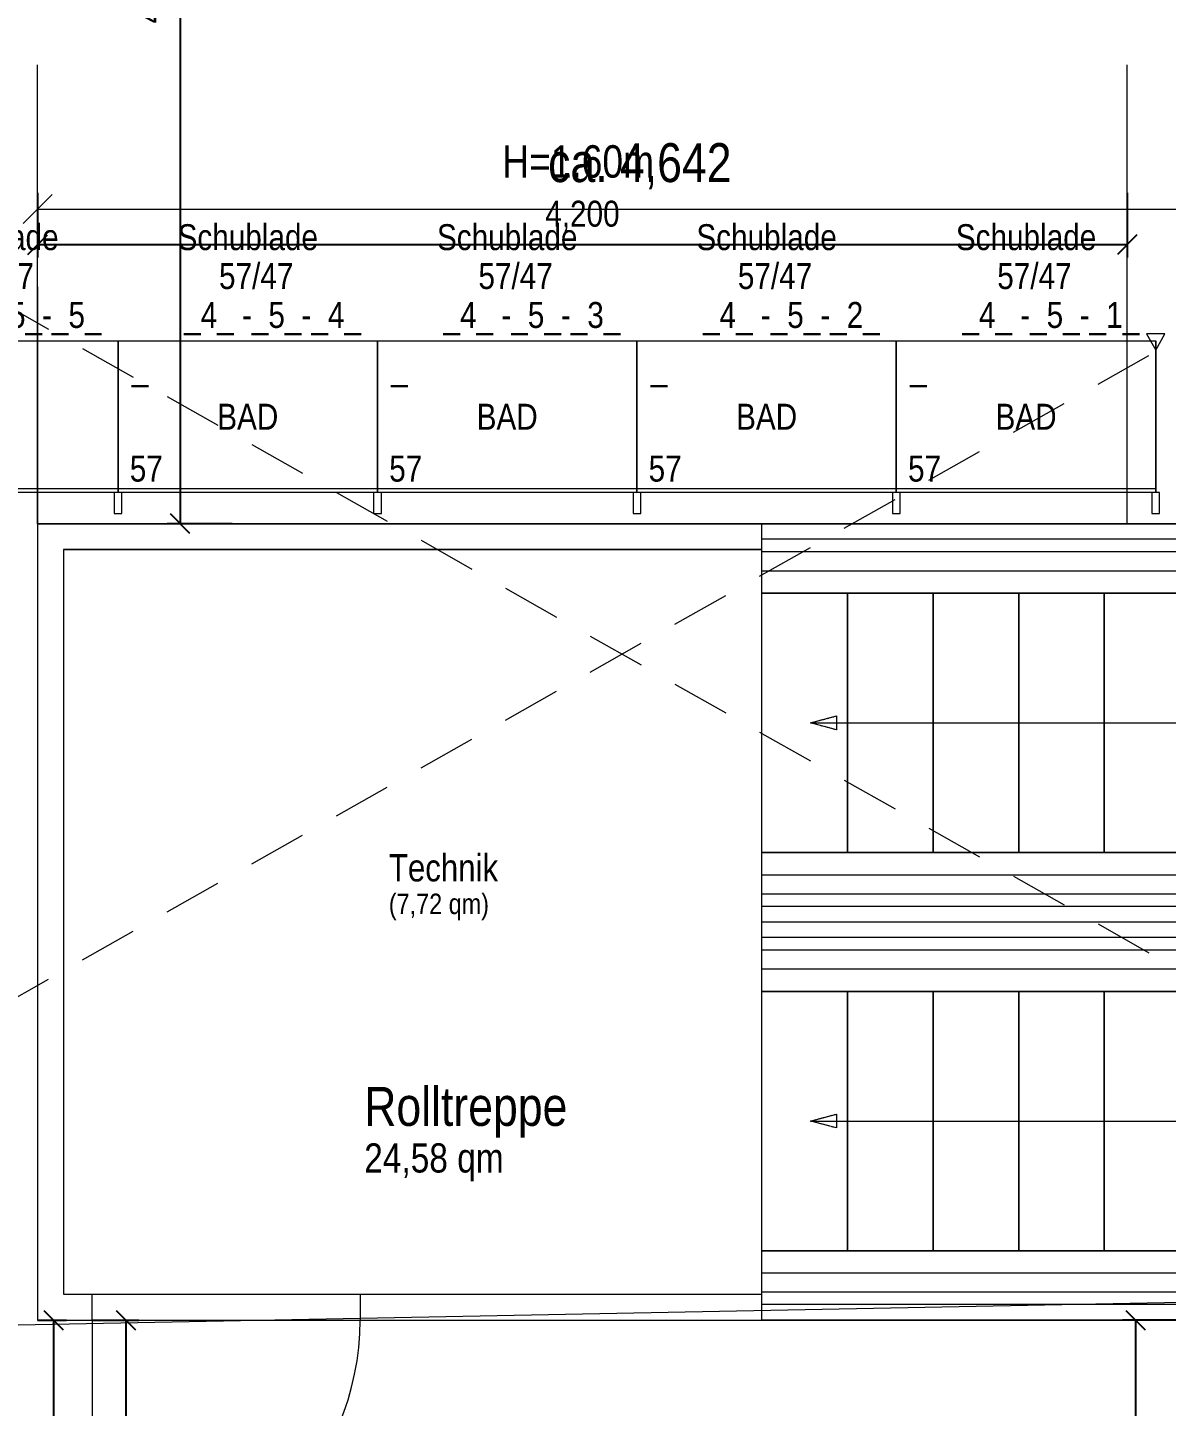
# Model space of a CAD drawing. Header units: millimetres. Extents: x 2027740 to 2136289, y -1533552 to -1491502.
# Drawn here: x 2075462 to 2079852, y -1508861 to -1503544 of the extents above; entities that cross this region are included whole.
import ezdxf
from ezdxf.enums import TextEntityAlignment as Align

# ---------------------------------------------------------------- set-up
doc = ezdxf.new("R2010")
doc.units = ezdxf.units.MM
doc.header["$MEASUREMENT"] = 0
for name, pattern in [('ACAD_ISO10W141', [0.708661, 0.472441, -0.11811, 0.01, -0.10811]), ('AUSGEZOGEN', [0]), ('DGN Style 2', [375.045563, 225.027338, -150.018225])]:
    doc.linetypes.add(name, pattern=pattern)
for name, color, linetype, lineweight in [('01_Grundriss', 7, 'Continuous', 0), ('01_Platzhalter_Aufzug', 30, 'DGN Style 2', 0), ('02_Unterzüge', 8, 'DGN Style 2', 0), ('10_Einrichtung', 7, 'Continuous', 0), ('10_Einrichtung (Construction)', 7, 'Continuous', 0), ('13_Ladenbau', 94, 'Continuous', 0), ('16_Brandschutz_Radien', 94, 'DGN Style 2', 13), ('20_Sortimentierung', 7, 'Continuous', 0), ('21_Modulnummer', 7, 'Continuous', 0)]:
    doc.layers.add(name, color=color, linetype=linetype, lineweight=lineweight)
doc.layers.add('11 Regaltyp-Kennzeichnung', color=7, linetype='Continuous', lineweight=0, plot=False)
doc.layers.add('15_Flächen', color=6, linetype='Continuous', lineweight=0, plot=False)
doc.styles.add('Rossmann', font='ARIALN.TTF', dxfattribs={"height": 100})
doc.styles.add('Rossmann_0', font='ARIALN.TTF')
doc.styles.add('Style-Arial Narrow', font='ARIALN.TTF')
doc.dimstyles.new('Rossmann', dxfattribs={"dimtxt": 100, "dimasz": 75, "dimexe": 50, "dimexo": 0.0625, "dimgap": 50, "dimtad": 1, "dimdec": 3, "dimlfac": 0.001, "dimzin": 3, "dimtxsty": 'Rossmann', "dimcen": 0, "dimadec": 3, "dimazin": 0, "dimtfac": 1, "dimtdec": 0, "dimtofl": 0, "dimtmove": 0, "dimatfit": 1, "dimfxl": 200, "dimfxlon": 1, "dimfrac": 2, "dimtolj": 1, "dimtzin": 3, "dimarcsym": 0})
doc.dimstyles.new('Rossmann Detail Grün', dxfattribs={"dimtxt": 150, "dimasz": 112.5, "dimexe": 75, "dimexo": 0.0625, "dimgap": 75, "dimtad": 1, "dimdec": 3, "dimlfac": 0.001, "dimzin": 3, "dimtxsty": 'Rossmann_0', "dimcen": 0, "dimclrd": 94, "dimclre": 94, "dimadec": 3, "dimazin": 0, "dimtfac": 1, "dimtdec": 0, "dimtofl": 0, "dimtmove": 0, "dimatfit": 1, "dimfxl": 300, "dimfxlon": 1, "dimfrac": 2, "dimtolj": 1, "dimtzin": 3, "dimarcsym": 0})

# ---------------------------------------------------------------- blocks, each defined once
blk = doc.blocks.new('_Oblique')
at = {"color": 0, "linetype": 'ByBlock', "lineweight": -2}
blk.add_line((0.5, 0.5), (-0.5, -0.5), dxfattribs=at)
blk = doc.blocks.new('*D97')
at = {"layer": '10_Einrichtung', "color": 0, "linetype": 'ByBlock', "lineweight": -2, "transparency": 16777216}
for p, q in [((2079932.6, -1508528.1), (2079682.6, -1508528.1)), ((2079932.6, -1510280.6), (2079682.6, -1510280.6))]:
    blk.add_line(p, q, dxfattribs=at)
at = {"layer": '10_Einrichtung', "color": 0, "lineweight": -2, "transparency": 16777216}
blk.add_line((2079732.6, -1508528.1), (2079732.6, -1510280.6), dxfattribs=at)
at = {"layer": 'Defpoints', "color": 0, "lineweight": 0, "transparency": 16777216}
for p in [(2083066.2, -1508528.1), (2079732.6, -1510280.6), (2080595.3, -1510280.6)]:
    blk.add_point(p, dxfattribs=at)
at = {"layer": '10_Einrichtung', "color": 0, "lineweight": -2, "transparency": 16777216, "xscale": 75, "yscale": 75, "zscale": 75}
for p, rotation in [((2079732.6, -1508528.1), 90), ((2079732.6, -1510280.6), 270)]:
    blk.add_blockref('_Oblique', p, dxfattribs=dict(at, rotation=rotation))
at = {"layer": '10_Einrichtung', "color": 0, "transparency": 16777216, "insert": (2079622.5, -1509404.3), "char_height": 100, "attachment_point": 5, "rotation": 90, "style": 'Style-Arial Narrow'}
blk.add_mtext('\\A1;1,752', dxfattribs=at)
blk = doc.blocks.new('*D98')
at = {"layer": '10_Einrichtung', "color": 0, "linetype": 'ByBlock', "lineweight": -2, "transparency": 16777216}
for p, q in [((2075500.8, -1508528.1), (2075611.5, -1508528.1)), ((2075361.5, -1510385.6), (2075611.5, -1510385.6))]:
    blk.add_line(p, q, dxfattribs=at)
at = {"layer": '10_Einrichtung', "color": 0, "lineweight": -2, "transparency": 16777216}
blk.add_line((2075561.5, -1508528.1), (2075561.5, -1510385.6), dxfattribs=at)
at = {"layer": 'Defpoints', "color": 0, "lineweight": 0, "transparency": 16777216}
for p in [(2075500.8, -1508528.1), (2074552.2, -1510385.6), (2075561.5, -1510385.6)]:
    blk.add_point(p, dxfattribs=at)
at = {"layer": '10_Einrichtung', "color": 0, "lineweight": -2, "transparency": 16777216, "xscale": 75, "yscale": 75, "zscale": 75}
for p, rotation in [((2075561.5, -1508528.1), 90), ((2075561.5, -1510385.6), 270)]:
    blk.add_blockref('_Oblique', p, dxfattribs=dict(at, rotation=rotation))
at = {"layer": '10_Einrichtung', "color": 0, "transparency": 16777216, "insert": (2075451.4, -1509456.8), "char_height": 100, "attachment_point": 5, "rotation": 90, "style": 'Style-Arial Narrow'}
blk.add_mtext('\\A1;1,857', dxfattribs=at)
blk = doc.blocks.new('*D155')
at = {"layer": '15_Flächen', "color": 0, "linetype": 'ByBlock', "lineweight": -2, "transparency": 16777216}
for p, q in [((2075500.8, -1504180.6), (2075500.8, -1504430.6)), ((2079700.8, -1504180.6), (2079700.8, -1504430.6))]:
    blk.add_line(p, q, dxfattribs=at)
at = {"layer": '15_Flächen', "color": 30, "lineweight": -2, "transparency": 16777216}
blk.add_line((2075500.8, -1504380.6), (2079700.8, -1504380.6), dxfattribs=at)
at = {"layer": 'Defpoints', "color": 0, "lineweight": 0, "transparency": 16777216}
for p in [(2075500.8, -1503687), (2079700.8, -1503687), (2079700.8, -1504380.6)]:
    blk.add_point(p, dxfattribs=at)
at = {"layer": '15_Flächen', "color": 30, "lineweight": -2, "transparency": 16777216, "xscale": 75, "yscale": 75, "zscale": 75, "rotation": 180}
blk.add_blockref('_Oblique', (2075500.8, -1504380.6), dxfattribs=at)
at = {"layer": '15_Flächen', "color": 30, "lineweight": -2, "transparency": 16777216, "xscale": 75, "yscale": 75, "zscale": 75}
blk.add_blockref('_Oblique', (2079700.8, -1504380.6), dxfattribs=at)
at = {"layer": '15_Flächen', "color": 0, "transparency": 16777216, "insert": (2077600.8, -1504270.5), "char_height": 100, "attachment_point": 5, "style": 'Style-Arial Narrow'}
blk.add_mtext('\\A1;4,200', dxfattribs=at)
blk = doc.blocks.new('*D165')
at = {"layer": '01_Platzhalter_Aufzug', "color": 94, "linetype": 'Continuous', "lineweight": 13, "transparency": 16777216}
for p, q in [((2075500.8, -1504543.4), (2075500.8, -1504168.4)), ((2080143.2, -1504243.4), (2080143.2, -1504168.4)), ((2075500.8, -1504243.4), (2080143.2, -1504243.4))]:
    blk.add_line(p, q, dxfattribs=at)
at = {"layer": 'Defpoints', "color": 0, "linetype": 'Continuous', "lineweight": 0, "transparency": 16777216}
for p in [(2080143.2, -1504243.4), (2080143.2, -1504243.4), (2075500.8, -1505456.7)]:
    blk.add_point(p, dxfattribs=at)
at = {"layer": '01_Platzhalter_Aufzug', "color": 94, "linetype": 'Continuous', "lineweight": 13, "transparency": 16777216, "xscale": 112.5, "yscale": 112.5, "zscale": 112.5, "rotation": 180}
blk.add_blockref('_Oblique', (2075500.8, -1504243.4), dxfattribs=at)
at = {"layer": '01_Platzhalter_Aufzug', "color": 94, "linetype": 'Continuous', "lineweight": 13, "transparency": 16777216, "xscale": 112.5, "yscale": 112.5, "zscale": 112.5}
blk.add_blockref('_Oblique', (2080143.2, -1504243.4), dxfattribs=at)
at = {"layer": '01_Platzhalter_Aufzug', "color": 0, "linetype": 'Continuous', "lineweight": 13, "transparency": 16777216, "insert": (2077822, -1504078.2), "char_height": 150, "attachment_point": 5, "style": 'Rossmann_0'}
blk.add_mtext('\\A1;\\C94;ca. 4,642', dxfattribs=at)
blk = doc.blocks.new('*U369')
at = {"layer": '10_Einrichtung', "color": 7, "linetype": 'Continuous', "lineweight": 0}
blk.add_line((-500, 237.5), (500, 237.5), dxfattribs=at)
at = {"layer": '10_Einrichtung', "color": 7, "linetype": 'Continuous', "lineweight": 0, "flags": 128}
for points in [[(-485, 332.5), (-515, 332.5), (-515, 252.5), (-485, 252.5)], [(515, 332.5), (485, 332.5), (485, 252.5), (515, 252.5)], [(-500, 252.5), (500, 252.5), (500, -332.5), (-500, -332.5)]]:
    blk.add_lwpolyline(points, close=True, dxfattribs=at)
at = {"layer": '10_Einrichtung (Construction)', "color": 3, "linetype": 'Continuous', "lineweight": 0}
for p, q in [((-500, 252.5), (-500, -332.5)), ((500, 252.5), (500, -332.5))]:
    blk.add_line(p, q, dxfattribs=at)
at = {"layer": '10_Einrichtung (Construction)', "color": 5, "linetype": 'Continuous', "lineweight": 0}
blk.add_line((-500, 252.5), (500, 252.5), dxfattribs=at)
at = {"layer": '10_Einrichtung', "color": 7, "linetype": 'Continuous', "lineweight": 0, "style": 'Rossmann'}
blk.add_text('57', height=100, rotation=180, dxfattribs=at).set_placement((391.1, 160.1), align=Align.MIDDLE_CENTER)
blk = doc.blocks.new('R1 57_17')
at = {"layer": '10_Einrichtung', "color": 7, "linetype": 'Continuous', "lineweight": 0}
blk.add_blockref('*U369', (500, -292.5), dxfattribs=at)
blk = doc.blocks.new('I1 57_17')
at = {"layer": '10_Einrichtung', "color": 7, "linetype": 'Continuous', "lineweight": 0}
blk.add_blockref('R1 57_17', (0, 0), dxfattribs=at)
at = {"layer": '11 Regaltyp-Kennzeichnung', "color": 7, "linetype": 'Continuous', "lineweight": 0, "style": 'Style-Arial Narrow'}
blk.add_attdef('I1 57_17_0', text='', height=100, rotation=180, dxfattribs=at).set_placement((883.2, -475), align=Align.RIGHT)
at = {"layer": '20_Sortimentierung', "color": 7, "linetype": 'Continuous', "lineweight": 0, "style": 'Style-Arial Narrow'}
blk.add_attdef('I1 57_17_0', text='', height=100, rotation=180, dxfattribs=at).set_placement((500, -332.5), align=Align.MIDDLE_CENTER)
at = {"layer": '21_Modulnummer', "color": 7, "linetype": 'Continuous', "lineweight": 0, "insert": (404.6, -775), "char_height": 100, "attachment_point": 2, "rotation": 180, "line_spacing_factor": 0.6, "style": 'Style-Arial Narrow'}
blk.add_mtext('_4_ -_5_-_1_', dxfattribs=at)
at = {"layer": '21_Modulnummer', "color": 251, "linetype": 'Continuous', "lineweight": 0, "style": 'Style-Arial Narrow'}
blk.add_attdef('I1 57_17_0', text='', height=100, rotation=180, dxfattribs=at).set_placement((467.6, -925), align=Align.TOP_CENTER)
at = {"layer": '21_Modulnummer', "color": 5, "linetype": 'Continuous', "lineweight": 0, "style": 'Style-Arial Narrow'}
blk.add_attdef('I1 57_17_0', text='', height=100, rotation=180, dxfattribs=at).set_placement((500, -1075), align=Align.TOP_CENTER)
blk = doc.blocks.new('*U372')
at = {"layer": '10_Einrichtung', "color": 7, "linetype": 'Continuous', "lineweight": 0}
blk.add_line((-500, 237.5), (500, 237.5), dxfattribs=at)
at = {"layer": '10_Einrichtung', "color": 7, "linetype": 'Continuous', "lineweight": 0, "flags": 128}
for points in [[(-485, 332.5), (-515, 332.5), (-515, 252.5), (-485, 252.5)], [(515, 332.5), (485, 332.5), (485, 252.5), (515, 252.5)], [(-500, 252.5), (500, 252.5), (500, -332.5), (-500, -332.5)]]:
    blk.add_lwpolyline(points, close=True, dxfattribs=at)
at = {"layer": '10_Einrichtung (Construction)', "color": 3, "linetype": 'Continuous', "lineweight": 0}
for p, q in [((-500, 252.5), (-500, -332.5)), ((500, 252.5), (500, -332.5))]:
    blk.add_line(p, q, dxfattribs=at)
at = {"layer": '10_Einrichtung (Construction)', "color": 5, "linetype": 'Continuous', "lineweight": 0}
blk.add_line((-500, 252.5), (500, 252.5), dxfattribs=at)
at = {"layer": '10_Einrichtung', "color": 7, "linetype": 'Continuous', "lineweight": 0, "style": 'Rossmann'}
blk.add_text('57', height=100, rotation=180, dxfattribs=at).set_placement((391.1, 160.1), align=Align.MIDDLE_CENTER)
blk = doc.blocks.new('R1 57_18')
at = {"layer": '10_Einrichtung', "color": 7, "linetype": 'Continuous', "lineweight": 0}
blk.add_blockref('*U372', (500, -292.5), dxfattribs=at)
blk = doc.blocks.new('I1 57_18')
at = {"layer": '10_Einrichtung', "color": 7, "linetype": 'Continuous', "lineweight": 0}
blk.add_blockref('R1 57_18', (0, 0), dxfattribs=at)
at = {"layer": '11 Regaltyp-Kennzeichnung', "color": 7, "linetype": 'Continuous', "lineweight": 0, "style": 'Style-Arial Narrow'}
blk.add_attdef('I1 57_18_0', text='', height=100, rotation=180, dxfattribs=at).set_placement((883.2, -475), align=Align.RIGHT)
at = {"layer": '20_Sortimentierung', "color": 7, "linetype": 'Continuous', "lineweight": 0, "style": 'Style-Arial Narrow'}
blk.add_attdef('I1 57_18_0', text='', height=100, rotation=180, dxfattribs=at).set_placement((500, -332.5), align=Align.MIDDLE_CENTER)
at = {"layer": '21_Modulnummer', "color": 7, "linetype": 'Continuous', "lineweight": 0, "insert": (404.6, -775), "char_height": 100, "attachment_point": 2, "rotation": 180, "line_spacing_factor": 0.6, "style": 'Style-Arial Narrow'}
blk.add_mtext('_4_ -_5_-_2_', dxfattribs=at)
at = {"layer": '21_Modulnummer', "color": 251, "linetype": 'Continuous', "lineweight": 0, "style": 'Style-Arial Narrow'}
blk.add_attdef('I1 57_18_0', text='', height=100, rotation=180, dxfattribs=at).set_placement((467.6, -925), align=Align.TOP_CENTER)
at = {"layer": '21_Modulnummer', "color": 5, "linetype": 'Continuous', "lineweight": 0, "style": 'Style-Arial Narrow'}
blk.add_attdef('I1 57_18_0', text='', height=100, rotation=180, dxfattribs=at).set_placement((500, -1075), align=Align.TOP_CENTER)
blk = doc.blocks.new('*U375')
at = {"layer": '10_Einrichtung', "color": 7, "linetype": 'Continuous', "lineweight": 0}
blk.add_line((-500, 237.5), (500, 237.5), dxfattribs=at)
at = {"layer": '10_Einrichtung', "color": 7, "linetype": 'Continuous', "lineweight": 0, "flags": 128}
for points in [[(-485, 332.5), (-515, 332.5), (-515, 252.5), (-485, 252.5)], [(515, 332.5), (485, 332.5), (485, 252.5), (515, 252.5)], [(-500, 252.5), (500, 252.5), (500, -332.5), (-500, -332.5)]]:
    blk.add_lwpolyline(points, close=True, dxfattribs=at)
at = {"layer": '10_Einrichtung (Construction)', "color": 3, "linetype": 'Continuous', "lineweight": 0}
for p, q in [((-500, 252.5), (-500, -332.5)), ((500, 252.5), (500, -332.5))]:
    blk.add_line(p, q, dxfattribs=at)
at = {"layer": '10_Einrichtung (Construction)', "color": 5, "linetype": 'Continuous', "lineweight": 0}
blk.add_line((-500, 252.5), (500, 252.5), dxfattribs=at)
at = {"layer": '10_Einrichtung', "color": 7, "linetype": 'Continuous', "lineweight": 0, "style": 'Rossmann'}
blk.add_text('57', height=100, rotation=180, dxfattribs=at).set_placement((391.1, 160.1), align=Align.MIDDLE_CENTER)
blk = doc.blocks.new('R1 57_19')
at = {"layer": '10_Einrichtung', "color": 7, "linetype": 'Continuous', "lineweight": 0}
blk.add_blockref('*U375', (500, -292.5), dxfattribs=at)
blk = doc.blocks.new('I1 57_19')
at = {"layer": '10_Einrichtung', "color": 7, "linetype": 'Continuous', "lineweight": 0}
blk.add_blockref('R1 57_19', (0, 0), dxfattribs=at)
at = {"layer": '11 Regaltyp-Kennzeichnung', "color": 7, "linetype": 'Continuous', "lineweight": 0, "style": 'Style-Arial Narrow'}
blk.add_attdef('I1 57_19_0', text='', height=100, rotation=180, dxfattribs=at).set_placement((883.2, -475), align=Align.RIGHT)
at = {"layer": '20_Sortimentierung', "color": 7, "linetype": 'Continuous', "lineweight": 0, "style": 'Style-Arial Narrow'}
blk.add_attdef('I1 57_19_0', text='', height=100, rotation=180, dxfattribs=at).set_placement((500, -332.5), align=Align.MIDDLE_CENTER)
at = {"layer": '21_Modulnummer', "color": 7, "linetype": 'Continuous', "lineweight": 0, "insert": (404.6, -775), "char_height": 100, "attachment_point": 2, "rotation": 180, "line_spacing_factor": 0.6, "style": 'Style-Arial Narrow'}
blk.add_mtext('_4_ -_5_-_3_', dxfattribs=at)
at = {"layer": '21_Modulnummer', "color": 251, "linetype": 'Continuous', "lineweight": 0, "style": 'Style-Arial Narrow'}
blk.add_attdef('I1 57_19_0', text='', height=100, rotation=180, dxfattribs=at).set_placement((467.6, -925), align=Align.TOP_CENTER)
at = {"layer": '21_Modulnummer', "color": 5, "linetype": 'Continuous', "lineweight": 0, "style": 'Style-Arial Narrow'}
blk.add_attdef('I1 57_19_0', text='', height=100, rotation=180, dxfattribs=at).set_placement((500, -1075), align=Align.TOP_CENTER)
blk = doc.blocks.new('*U378')
at = {"layer": '10_Einrichtung', "color": 7, "linetype": 'Continuous', "lineweight": 0}
blk.add_line((-500, 237.5), (500, 237.5), dxfattribs=at)
at = {"layer": '10_Einrichtung', "color": 7, "linetype": 'Continuous', "lineweight": 0, "flags": 128}
for points in [[(-485, 332.5), (-515, 332.5), (-515, 252.5), (-485, 252.5)], [(515, 332.5), (485, 332.5), (485, 252.5), (515, 252.5)], [(-500, 252.5), (500, 252.5), (500, -332.5), (-500, -332.5)]]:
    blk.add_lwpolyline(points, close=True, dxfattribs=at)
at = {"layer": '10_Einrichtung (Construction)', "color": 3, "linetype": 'Continuous', "lineweight": 0}
for p, q in [((-500, 252.5), (-500, -332.5)), ((500, 252.5), (500, -332.5))]:
    blk.add_line(p, q, dxfattribs=at)
at = {"layer": '10_Einrichtung (Construction)', "color": 5, "linetype": 'Continuous', "lineweight": 0}
blk.add_line((-500, 252.5), (500, 252.5), dxfattribs=at)
at = {"layer": '10_Einrichtung', "color": 7, "linetype": 'Continuous', "lineweight": 0, "style": 'Rossmann'}
blk.add_text('57', height=100, rotation=180, dxfattribs=at).set_placement((391.1, 160.1), align=Align.MIDDLE_CENTER)
blk = doc.blocks.new('R1 57_20')
at = {"layer": '10_Einrichtung', "color": 7, "linetype": 'Continuous', "lineweight": 0}
blk.add_blockref('*U378', (500, -292.5), dxfattribs=at)
blk = doc.blocks.new('I1 57_20')
at = {"layer": '10_Einrichtung', "color": 7, "linetype": 'Continuous', "lineweight": 0}
blk.add_blockref('R1 57_20', (0, 0), dxfattribs=at)
at = {"layer": '11 Regaltyp-Kennzeichnung', "color": 7, "linetype": 'Continuous', "lineweight": 0, "style": 'Style-Arial Narrow'}
blk.add_attdef('I1 57_20_0', text='', height=100, rotation=180, dxfattribs=at).set_placement((883.2, -475), align=Align.RIGHT)
at = {"layer": '20_Sortimentierung', "color": 7, "linetype": 'Continuous', "lineweight": 0, "style": 'Style-Arial Narrow'}
blk.add_attdef('I1 57_20_0', text='', height=100, rotation=180, dxfattribs=at).set_placement((500, -332.5), align=Align.MIDDLE_CENTER)
at = {"layer": '21_Modulnummer', "color": 7, "linetype": 'Continuous', "lineweight": 0, "insert": (404.6, -775), "char_height": 100, "attachment_point": 2, "rotation": 180, "line_spacing_factor": 0.6, "style": 'Style-Arial Narrow'}
blk.add_mtext('_4_ -_5_-_4_', dxfattribs=at)
at = {"layer": '21_Modulnummer', "color": 251, "linetype": 'Continuous', "lineweight": 0, "style": 'Style-Arial Narrow'}
blk.add_attdef('I1 57_20_0', text='', height=100, rotation=180, dxfattribs=at).set_placement((467.6, -925), align=Align.TOP_CENTER)
at = {"layer": '21_Modulnummer', "color": 5, "linetype": 'Continuous', "lineweight": 0, "style": 'Style-Arial Narrow'}
blk.add_attdef('I1 57_20_0', text='', height=100, rotation=180, dxfattribs=at).set_placement((500, -1075), align=Align.TOP_CENTER)
blk = doc.blocks.new('*U381')
at = {"layer": '10_Einrichtung', "color": 7, "linetype": 'Continuous', "lineweight": 0}
blk.add_line((-500, 237.5), (500, 237.5), dxfattribs=at)
at = {"layer": '10_Einrichtung', "color": 7, "linetype": 'Continuous', "lineweight": 0, "flags": 128}
for points in [[(-485, 332.5), (-515, 332.5), (-515, 252.5), (-485, 252.5)], [(515, 332.5), (485, 332.5), (485, 252.5), (515, 252.5)], [(-500, 252.5), (500, 252.5), (500, -332.5), (-500, -332.5)]]:
    blk.add_lwpolyline(points, close=True, dxfattribs=at)
at = {"layer": '10_Einrichtung (Construction)', "color": 3, "linetype": 'Continuous', "lineweight": 0}
for p, q in [((-500, 252.5), (-500, -332.5)), ((500, 252.5), (500, -332.5))]:
    blk.add_line(p, q, dxfattribs=at)
at = {"layer": '10_Einrichtung (Construction)', "color": 5, "linetype": 'Continuous', "lineweight": 0}
blk.add_line((-500, 252.5), (500, 252.5), dxfattribs=at)
at = {"layer": '10_Einrichtung', "color": 7, "linetype": 'Continuous', "lineweight": 0, "style": 'Rossmann'}
blk.add_text('57', height=100, rotation=180, dxfattribs=at).set_placement((391.1, 160.1), align=Align.MIDDLE_CENTER)
blk = doc.blocks.new('R1 57_21')
at = {"layer": '10_Einrichtung', "color": 7, "linetype": 'Continuous', "lineweight": 0}
blk.add_blockref('*U381', (500, -292.5), dxfattribs=at)
blk = doc.blocks.new('I1 57_21')
at = {"layer": '10_Einrichtung', "color": 7, "linetype": 'Continuous', "lineweight": 0}
blk.add_blockref('R1 57_21', (0, 0), dxfattribs=at)
at = {"layer": '11 Regaltyp-Kennzeichnung', "color": 7, "linetype": 'Continuous', "lineweight": 0, "style": 'Style-Arial Narrow'}
blk.add_attdef('I1 57_21_0', text='', height=100, rotation=180, dxfattribs=at).set_placement((883.2, -475), align=Align.RIGHT)
at = {"layer": '20_Sortimentierung', "color": 7, "linetype": 'Continuous', "lineweight": 0, "style": 'Style-Arial Narrow'}
blk.add_attdef('I1 57_21_0', text='', height=100, rotation=180, dxfattribs=at).set_placement((500, -332.5), align=Align.MIDDLE_CENTER)
at = {"layer": '21_Modulnummer', "color": 7, "linetype": 'Continuous', "lineweight": 0, "insert": (404.6, -775), "char_height": 100, "attachment_point": 2, "rotation": 180, "line_spacing_factor": 0.6, "style": 'Style-Arial Narrow'}
blk.add_mtext('_4_ -_5_-_5_', dxfattribs=at)
at = {"layer": '21_Modulnummer', "color": 251, "linetype": 'Continuous', "lineweight": 0, "style": 'Style-Arial Narrow'}
blk.add_attdef('I1 57_21_0', text='', height=100, rotation=180, dxfattribs=at).set_placement((467.6, -925), align=Align.TOP_CENTER)
at = {"layer": '21_Modulnummer', "color": 5, "linetype": 'Continuous', "lineweight": 0, "style": 'Style-Arial Narrow'}
blk.add_attdef('I1 57_21_0', text='', height=100, rotation=180, dxfattribs=at).set_placement((500, -1075), align=Align.TOP_CENTER)
blk = doc.blocks.new('*D632')
at = {"layer": '13_Ladenbau', "color": 0, "linetype": 'ByBlock', "lineweight": -2, "transparency": 16777216}
for p, q in [((2076250.2, -1501312), (2076000.2, -1501312)), ((2076250.2, -1505456.7), (2076000.2, -1505456.7))]:
    blk.add_line(p, q, dxfattribs=at)
at = {"layer": '13_Ladenbau', "color": 0, "lineweight": -2, "transparency": 16777216}
blk.add_line((2076050.2, -1501312), (2076050.2, -1505456.7), dxfattribs=at)
at = {"layer": 'Defpoints', "color": 0, "lineweight": 0, "transparency": 16777216}
for p in [(2077383.2, -1501312), (2076050.2, -1505456.7), (2077383.2, -1505456.7)]:
    blk.add_point(p, dxfattribs=at)
at = {"layer": '13_Ladenbau', "color": 0, "lineweight": -2, "transparency": 16777216, "xscale": 75, "yscale": 75, "zscale": 75}
for p, rotation in [((2076050.2, -1501312), 90), ((2076050.2, -1505456.7), 270)]:
    blk.add_blockref('_Oblique', p, dxfattribs=dict(at, rotation=rotation))
at = {"layer": '13_Ladenbau', "color": 0, "transparency": 16777216, "insert": (2075940.1, -1503384.3), "char_height": 100, "attachment_point": 5, "rotation": 90, "style": 'Style-Arial Narrow'}
blk.add_mtext('\\A1;4,145', dxfattribs=at)
blk = doc.blocks.new('*D636')
at = {"layer": '13_Ladenbau', "color": 0, "linetype": 'ByBlock', "lineweight": -2, "transparency": 16777216}
for p, q in [((2075710.8, -1508528.1), (2075890.4, -1508528.1)), ((2075640.4, -1511010.6), (2075890.4, -1511010.6))]:
    blk.add_line(p, q, dxfattribs=at)
at = {"layer": '13_Ladenbau', "color": 0, "lineweight": -2, "transparency": 16777216}
blk.add_line((2075840.4, -1508528.1), (2075840.4, -1511010.6), dxfattribs=at)
at = {"layer": 'Defpoints', "color": 0, "lineweight": 0, "transparency": 16777216}
for p in [(2075710.8, -1508528.1), (2075567.2, -1511010.6), (2075840.4, -1511010.6)]:
    blk.add_point(p, dxfattribs=at)
at = {"layer": '13_Ladenbau', "color": 0, "lineweight": -2, "transparency": 16777216, "xscale": 75, "yscale": 75, "zscale": 75}
for p, rotation in [((2075840.4, -1508528.1), 90), ((2075840.4, -1511010.6), 270)]:
    blk.add_blockref('_Oblique', p, dxfattribs=dict(at, rotation=rotation))
at = {"layer": '13_Ladenbau', "color": 0, "transparency": 16777216, "insert": (2075730.3, -1509769.3), "char_height": 100, "attachment_point": 5, "rotation": 90, "style": 'Style-Arial Narrow'}
blk.add_mtext('\\A1;2,482', dxfattribs=at)
blk = doc.blocks.new('Z_Kennzeichen Endständer_3')
at = {"layer": '10_Einrichtung', "color": 7, "linetype": 'Continuous', "lineweight": 0, "flags": 128}
blk.add_lwpolyline([(0, 36.2), (-34.7, -26.8), (35.1, -26.8)], close=True, dxfattribs=at)
blk = doc.blocks.new('End 160_57_1')
at = {"layer": '10_Einrichtung', "color": 7, "linetype": 'Continuous', "lineweight": 0, "flags": 128}
blk.add_lwpolyline([(-30.1395, 345.896), (-60.1395, 345.896), (-60.1395, 265.896), (-30.1395, 265.896)], close=True, dxfattribs=at)
at = {"layer": '10_Einrichtung (Construction)', "color": 3, "linetype": 'Continuous', "lineweight": 0}
blk.add_line((-45.1395, 265.896), (-45.1395, -319.104), dxfattribs=at)
at = {"layer": '10_Einrichtung', "lineweight": 0}
blk.add_blockref('Z_Kennzeichen Endständer_3', (-45.1395, -319.104), dxfattribs=at)
blk = doc.blocks.new('End 160_57')
at = {"layer": '10_Einrichtung', "color": 7, "linetype": 'Continuous', "lineweight": 0}
blk.add_blockref('End 160_57_1', (45.1395, -305.896), dxfattribs=at)

msp = doc.modelspace()

# ---------------------------------------------------------------- linework, layer by layer
at = {"layer": '01_Grundriss', "linetype": 'AUSGEZOGEN', "ltscale": 10}
for p, q in [((2075500.7661, -1505456.6947), (2075500.7661, -1508528.1068)), ((2075500.7661, -1505456.6947), (2078292.3933, -1505456.6947)), ((2075600.7661, -1505556.6947), (2075600.7661, -1508428.1068)), ((2075600.7661, -1505556.6947), (2078292.3933, -1505556.6947)), ((2075600.7661, -1508428.1068), (2075710.7661, -1508428.1068)), ((2075710.7661, -1508528.1068), (2075710.7661, -1508428.1068)), ((2076743.7661, -1508428.1068), (2076743.7661, -1508528.1068)), ((2076743.7661, -1508428.1068), (2078292.3933, -1508428.1068)), ((2075500.7661, -1508528.1068), (2075710.7661, -1508528.1068)), ((2076743.7661, -1508528.1068), (2083503.7661, -1508528.1068))]:
    msp.add_line(p, q, dxfattribs=at)
at = {"layer": '01_Grundriss', "ltscale": 10}
for p, q in [((2083066.163, -1505516.7234), (2078292.3933, -1505516.7234)), ((2078479.9415, -1506224.7328), (2082252.3933, -1506224.7328)), ((2083066.163, -1506932.7423), (2078292.3933, -1506932.7423)), ((2083066.163, -1507052.0592), (2078292.3933, -1507052.0592)), ((2078479.9415, -1507760.0687), (2082252.3933, -1507760.0687)), ((2083066.163, -1508468.0781), (2078292.3933, -1508468.0781))]:
    msp.add_line(p, q, dxfattribs=at)
at = {"layer": '01_Grundriss', "ltscale": 10, "flags": 128}
for points in [[(2083066.163, -1505724.7328), (2078292.3933, -1505724.7328), (2078292.3933, -1505456.6947), (2083066.163, -1505456.6947)], [(2083066.163, -1505724.7328), (2078292.3933, -1505724.7328), (2078292.3933, -1505456.6947), (2083066.163, -1505456.6947)], [(2083503.7661, -1505639.2234), (2078292.3933, -1505639.2234), (2078292.3933, -1505564.2237), (2083503.7661, -1505564.2237)], [(2083503.7661, -1505639.2234), (2078292.3933, -1505639.2234), (2078292.3933, -1505564.2237), (2083503.7661, -1505564.2237)], [(2078622.3936, -1506724.7328), (2078292.3933, -1506724.7328), (2078292.3933, -1505724.7328), (2078622.3936, -1505724.7328)], [(2078622.3936, -1506724.7328), (2078292.3933, -1506724.7328), (2078292.3933, -1505724.7328), (2078622.3936, -1505724.7328)], [(2078952.3936, -1506724.7328), (2078622.3933, -1506724.7328), (2078622.3933, -1505724.7328), (2078952.3936, -1505724.7328)], [(2078952.3936, -1506724.7328), (2078622.3933, -1506724.7328), (2078622.3933, -1505724.7328), (2078952.3936, -1505724.7328)], [(2079282.3936, -1506724.7328), (2078952.3933, -1506724.7328), (2078952.3933, -1505724.7328), (2079282.3936, -1505724.7328)], [(2079282.3936, -1506724.7328), (2078952.3933, -1506724.7328), (2078952.3933, -1505724.7328), (2079282.3936, -1505724.7328)], [(2079612.3936, -1506724.7328), (2079282.3933, -1506724.7328), (2079282.3933, -1505724.7328), (2079612.3936, -1505724.7328)], [(2079612.3936, -1506724.7328), (2079282.3933, -1506724.7328), (2079282.3933, -1505724.7328), (2079612.3936, -1505724.7328)], [(2079942.3936, -1506724.7328), (2079612.3933, -1506724.7328), (2079612.3933, -1505724.7328), (2079942.3936, -1505724.7328)], [(2079942.3936, -1506724.7328), (2079612.3933, -1506724.7328), (2079612.3933, -1505724.7328), (2079942.3936, -1505724.7328)], [(2083066.163, -1506992.771), (2078292.3933, -1506992.771), (2078292.3933, -1506724.7328), (2083066.163, -1506724.7328)], [(2083066.163, -1506992.771), (2078292.3933, -1506992.771), (2078292.3933, -1506724.7328), (2083066.163, -1506724.7328)], [(2083503.7661, -1506885.242), (2078292.3933, -1506885.242), (2078292.3933, -1506810.2423), (2083503.7661, -1506810.2423)], [(2083503.7661, -1506885.242), (2078292.3933, -1506885.242), (2078292.3933, -1506810.2423), (2083503.7661, -1506810.2423)], [(2083066.163, -1507260.0687), (2078292.3933, -1507260.0687), (2078292.3933, -1506992.0305), (2083066.163, -1506992.0305)], [(2083066.163, -1507260.0687), (2078292.3933, -1507260.0687), (2078292.3933, -1506992.0305), (2083066.163, -1506992.0305)], [(2083503.7661, -1507174.5592), (2078292.3933, -1507174.5592), (2078292.3933, -1507099.5595), (2083503.7661, -1507099.5595)], [(2083503.7661, -1507174.5592), (2078292.3933, -1507174.5592), (2078292.3933, -1507099.5595), (2083503.7661, -1507099.5595)], [(2078622.3936, -1508260.0687), (2078292.3933, -1508260.0687), (2078292.3933, -1507260.0687), (2078622.3936, -1507260.0687)], [(2078622.3936, -1508260.0687), (2078292.3933, -1508260.0687), (2078292.3933, -1507260.0687), (2078622.3936, -1507260.0687)], [(2078952.3936, -1508260.0687), (2078622.3933, -1508260.0687), (2078622.3933, -1507260.0687), (2078952.3936, -1507260.0687)], [(2078952.3936, -1508260.0687), (2078622.3933, -1508260.0687), (2078622.3933, -1507260.0687), (2078952.3936, -1507260.0687)], [(2079282.3936, -1508260.0687), (2078952.3933, -1508260.0687), (2078952.3933, -1507260.0687), (2079282.3936, -1507260.0687)], [(2079282.3936, -1508260.0687), (2078952.3933, -1508260.0687), (2078952.3933, -1507260.0687), (2079282.3936, -1507260.0687)], [(2079612.3936, -1508260.0687), (2079282.3933, -1508260.0687), (2079282.3933, -1507260.0687), (2079612.3936, -1507260.0687)], [(2079612.3936, -1508260.0687), (2079282.3933, -1508260.0687), (2079282.3933, -1507260.0687), (2079612.3936, -1507260.0687)], [(2079942.3936, -1508260.0687), (2079612.3933, -1508260.0687), (2079612.3933, -1507260.0687), (2079942.3936, -1507260.0687)], [(2079942.3936, -1508260.0687), (2079612.3933, -1508260.0687), (2079612.3933, -1507260.0687), (2079942.3936, -1507260.0687)], [(2083066.163, -1508528.1068), (2078292.3933, -1508528.1068), (2078292.3933, -1508260.0687), (2083066.163, -1508260.0687)], [(2083066.163, -1508528.1068), (2078292.3933, -1508528.1068), (2078292.3933, -1508260.0687), (2083066.163, -1508260.0687)], [(2083503.7661, -1508420.5778), (2078292.3933, -1508420.5778), (2078292.3933, -1508345.5781), (2083503.7661, -1508345.5781)], [(2083503.7661, -1508420.5778), (2078292.3933, -1508420.5778), (2078292.3933, -1508345.5781), (2083503.7661, -1508345.5781)]]:
    msp.add_lwpolyline(points, close=True, dxfattribs=at)
at = {"layer": '01_Grundriss', "linetype": 'ACAD_ISO10W141', "ltscale": 10, "flags": 128}
for points in [[(2078579.9354, -1506251.5261), (2078479.9415, -1506224.7328), (2078579.9354, -1506197.9396)], [(2078579.9354, -1507786.8619), (2078479.9415, -1507760.0687), (2078579.9354, -1507733.2754)]]:
    msp.add_lwpolyline(points, close=True, dxfattribs=at)
at = {"layer": '01_Grundriss', "linetype": 'Continuous', "ltscale": 10, "flags": 128}
for points in [[(2078579.9354, -1506251.5261), (2078479.9415, -1506224.7328), (2078579.9354, -1506197.9396)], [(2078579.9354, -1507786.8619), (2078479.9415, -1507760.0687), (2078579.9354, -1507733.2754)]]:
    msp.add_lwpolyline(points, close=True, dxfattribs=at)
at = {"layer": '01_Grundriss', "linetype": 'AUSGEZOGEN', "ltscale": 10, "flags": 128}
msp.add_lwpolyline([(2075710.7661, -1508528.1068), (2075710.7661, -1509561.1068, 0.414213562), (2076743.7661, -1508528.1068)], format="xyb", dxfattribs=at)
at = {"layer": '01_Platzhalter_Aufzug', "color": 94, "linetype": 'Continuous', "lineweight": 13}
msp.add_line((2075500.7661, -1504543.3557), (2075500.7661, -1505456.6947), dxfattribs=at)
at = {"layer": '02_Unterzüge'}
msp.add_line((2071758.0707, -1502561.6549), (2083748.0707, -1509357.6549), dxfattribs=at)
at = {"layer": '02_Unterzüge', "linetype": 'DGN Style 2'}
msp.add_line((2071758.0707, -1509357.6549), (2083748.0707, -1502561.6549), dxfattribs=at)
at = {"layer": '15_Flächen', "color": 30}
for p, q in [((2075500.7661, -1505456.6947), (2075500.7661, -1503686.9959)), ((2079700.7661, -1505456.6947), (2079700.7661, -1503686.9959))]:
    msp.add_line(p, q, dxfattribs=at)
at = {"layer": '15_Flächen', "linetype": 'AUSGEZOGEN', "ltscale": 10, "flags": 128}
for points in [[(2075500.7661, -1508528.1068), (2083503.7661, -1508528.1068), (2083503.7661, -1505456.6947), (2075500.7661, -1505456.6947)], [(2075600.7661, -1508428.1068), (2078292.3933, -1508428.1068), (2078292.3933, -1505556.6947), (2075600.7661, -1505556.6947)]]:
    msp.add_lwpolyline(points, close=True, dxfattribs=at)
at = {"layer": '16_Brandschutz_Radien', "linetype": 'Continuous', "lineweight": 0, "flags": 128}
msp.add_lwpolyline([(2063685.1445, -1508774.623), (2088680.4009, -1508287.6342), (2087397.6815, -1507946.7001), (2087413.1258, -1508746.3858), (2088680.4009, -1508287.6342)], dxfattribs=at)

# ---------------------------------------------------------------- block references
ref = msp.add_blockref('I1 57_21', (2075810.7661, -1505376.6947), dxfattribs=dict(rotation=180))
ref.add_attrib('I1 57_21_0', '57/47', dxfattribs={"layer": '21_Modulnummer', "color": 251, "linetype": 'Continuous', "lineweight": 0, "height": 100, "style": 'Style-Arial Narrow'}).set_placement((2075343.1985, -1504451.6947), align=Align.TOP_CENTER)
ref.add_attrib('I1 57_21_0', 'BAD', dxfattribs={"layer": '20_Sortimentierung', "color": 7, "linetype": 'Continuous', "lineweight": 0, "height": 100, "style": 'Style-Arial Narrow'}).set_placement((2075310.7661, -1505044.1947), align=Align.MIDDLE_CENTER)
ref.add_attrib('I1 57_21_0', 'Schublade', dxfattribs={"layer": '21_Modulnummer', "color": 5, "linetype": 'Continuous', "lineweight": 0, "height": 100, "style": 'Style-Arial Narrow'}).set_placement((2075310.7661, -1504301.6947), align=Align.TOP_CENTER)
ref.add_attrib('I1 57_21_0', '_', dxfattribs={"layer": '11 Regaltyp-Kennzeichnung', "color": 7, "linetype": 'Continuous', "lineweight": 0, "height": 100, "style": 'Style-Arial Narrow'}).set_placement((2074927.5228, -1504901.6947), align=Align.RIGHT)
ref = msp.add_blockref('I1 57_20', (2076810.7661, -1505376.6947), dxfattribs=dict(rotation=180))
ref.add_attrib('I1 57_20_0', '57/47', dxfattribs={"layer": '21_Modulnummer', "color": 251, "linetype": 'Continuous', "lineweight": 0, "height": 100, "style": 'Style-Arial Narrow'}).set_placement((2076343.1985, -1504451.6947), align=Align.TOP_CENTER)
ref.add_attrib('I1 57_20_0', 'BAD', dxfattribs={"layer": '20_Sortimentierung', "color": 7, "linetype": 'Continuous', "lineweight": 0, "height": 100, "style": 'Style-Arial Narrow'}).set_placement((2076310.7661, -1505044.1947), align=Align.MIDDLE_CENTER)
ref.add_attrib('I1 57_20_0', 'Schublade', dxfattribs={"layer": '21_Modulnummer', "color": 5, "linetype": 'Continuous', "lineweight": 0, "height": 100, "style": 'Style-Arial Narrow'}).set_placement((2076310.7661, -1504301.6947), align=Align.TOP_CENTER)
ref.add_attrib('I1 57_20_0', '_', dxfattribs={"layer": '11 Regaltyp-Kennzeichnung', "color": 7, "linetype": 'Continuous', "lineweight": 0, "height": 100, "style": 'Style-Arial Narrow'}).set_placement((2075927.5228, -1504901.6947), align=Align.RIGHT)
ref = msp.add_blockref('I1 57_19', (2077810.7661, -1505376.6947), dxfattribs=dict(rotation=180))
ref.add_attrib('I1 57_19_0', '57/47', dxfattribs={"layer": '21_Modulnummer', "color": 251, "linetype": 'Continuous', "lineweight": 0, "height": 100, "style": 'Style-Arial Narrow'}).set_placement((2077343.1985, -1504451.6947), align=Align.TOP_CENTER)
ref.add_attrib('I1 57_19_0', 'BAD', dxfattribs={"layer": '20_Sortimentierung', "color": 7, "linetype": 'Continuous', "lineweight": 0, "height": 100, "style": 'Style-Arial Narrow'}).set_placement((2077310.7661, -1505044.1947), align=Align.MIDDLE_CENTER)
ref.add_attrib('I1 57_19_0', 'Schublade', dxfattribs={"layer": '21_Modulnummer', "color": 5, "linetype": 'Continuous', "lineweight": 0, "height": 100, "style": 'Style-Arial Narrow'}).set_placement((2077310.7661, -1504301.6947), align=Align.TOP_CENTER)
ref.add_attrib('I1 57_19_0', '_', dxfattribs={"layer": '11 Regaltyp-Kennzeichnung', "color": 7, "linetype": 'Continuous', "lineweight": 0, "height": 100, "style": 'Style-Arial Narrow'}).set_placement((2076927.5228, -1504901.6947), align=Align.RIGHT)
ref = msp.add_blockref('I1 57_18', (2078810.7661, -1505376.6947), dxfattribs=dict(rotation=180))
ref.add_attrib('I1 57_18_0', '57/47', dxfattribs={"layer": '21_Modulnummer', "color": 251, "linetype": 'Continuous', "lineweight": 0, "height": 100, "style": 'Style-Arial Narrow'}).set_placement((2078343.1985, -1504451.6947), align=Align.TOP_CENTER)
ref.add_attrib('I1 57_18_0', 'BAD', dxfattribs={"layer": '20_Sortimentierung', "color": 7, "linetype": 'Continuous', "lineweight": 0, "height": 100, "style": 'Style-Arial Narrow'}).set_placement((2078310.7661, -1505044.1947), align=Align.MIDDLE_CENTER)
ref.add_attrib('I1 57_18_0', 'Schublade', dxfattribs={"layer": '21_Modulnummer', "color": 5, "linetype": 'Continuous', "lineweight": 0, "height": 100, "style": 'Style-Arial Narrow'}).set_placement((2078310.7661, -1504301.6947), align=Align.TOP_CENTER)
ref.add_attrib('I1 57_18_0', '_', dxfattribs={"layer": '11 Regaltyp-Kennzeichnung', "color": 7, "linetype": 'Continuous', "lineweight": 0, "height": 100, "style": 'Style-Arial Narrow'}).set_placement((2077927.5228, -1504901.6947), align=Align.RIGHT)
ref = msp.add_blockref('I1 57_17', (2079810.7661, -1505376.6947), dxfattribs=dict(rotation=180))
ref.add_attrib('I1 57_17_0', '57/47', dxfattribs={"layer": '21_Modulnummer', "color": 251, "linetype": 'Continuous', "lineweight": 0, "height": 100, "style": 'Style-Arial Narrow'}).set_placement((2079343.1985, -1504451.6947), align=Align.TOP_CENTER)
ref.add_attrib('I1 57_17_0', 'BAD', dxfattribs={"layer": '20_Sortimentierung', "color": 7, "linetype": 'Continuous', "lineweight": 0, "height": 100, "style": 'Style-Arial Narrow'}).set_placement((2079310.7661, -1505044.1947), align=Align.MIDDLE_CENTER)
ref.add_attrib('I1 57_17_0', 'Schublade', dxfattribs={"layer": '21_Modulnummer', "color": 5, "linetype": 'Continuous', "lineweight": 0, "height": 100, "style": 'Style-Arial Narrow'}).set_placement((2079310.7661, -1504301.6947), align=Align.TOP_CENTER)
ref.add_attrib('I1 57_17_0', '_', dxfattribs={"layer": '11 Regaltyp-Kennzeichnung', "color": 7, "linetype": 'Continuous', "lineweight": 0, "height": 100, "style": 'Style-Arial Narrow'}).set_placement((2078927.5228, -1504901.6947), align=Align.RIGHT)
at = {"rotation": 180}
msp.add_blockref('End 160_57', (2079810.7661, -1505376.6947), dxfattribs=at)

# ---------------------------------------------------------------- texts
at = {"layer": '01_Grundriss', "style": 'Style-Arial Narrow'}
for s, height, p in [('Technik', 105, (2076854.5346, -1506835.9665)), ('(7,72 qm)', 78.75, (2076854.5346, -1506961.9473)), ('Rolltreppe', 150, (2076759.6998, -1507778.6596)), ('24,58 qm', 112.5, (2076759.6998, -1507958.6322))]:
    msp.add_text(s, height=height, dxfattribs=at).set_placement(p)
at = {"layer": '15_Flächen', "color": 1, "linetype": 'Continuous', "style": 'Rossmann'}
msp.add_text('H=1.60m', height=125, dxfattribs=at).set_placement((2077876.6959, -1504059.8719), align=Align.MIDDLE_RIGHT)

# ---------------------------------------------------------------- dimensions: what is measured, and where the dimension line sits
at = {"layer": '01_Platzhalter_Aufzug', "color": 94, "linetype": 'Continuous', "lineweight": 13}
dim = msp.add_linear_dim(base=(2080143.1709, -1504243.3557), p1=(2075500.7661, -1505456.6947), p2=(2080143.1709, -1504243.3557), text='\\C94;ca. <>', dimstyle='Rossmann Detail Grün', override={"dimblk": 'Oblique', "dimtdec": 3, "dimlwd": 13, "dimlwe": 13}, dxfattribs=at)
dim.commit()
dim.dimension.update_dxf_attribs({"geometry": '*D165', "text_midpoint": (2077821.9685, -1504078.2125)})
at = {"layer": '10_Einrichtung'}
for base, p1, p2, picture, middle in [((2075561.4514, -1510385.5719), (2075500.7661, -1508528.1068), (2074552.2363, -1510385.5719), '*D98', (2075451.3559, -1509456.8393)), ((2079732.557, -1510280.5719), (2083066.163, -1508528.1068), (2080595.3365, -1510280.5719), '*D97', (2079622.4615, -1509404.3393))]:
    dim = msp.add_linear_dim(base=base, p1=p1, p2=p2, angle=270, dimstyle='Rossmann', override={"dimtxsty": 'Style-Arial Narrow', "dimblk": 'Oblique', "dimtdec": 3}, dxfattribs=at)
    dim.commit()
    dim.dimension.update_dxf_attribs({"geometry": picture, "text_midpoint": middle})
at = {"layer": '13_Ladenbau'}
for base, p1, p2, picture, middle in [((2076050.1576, -1505456.6947), (2077383.2363, -1501312.0007), (2077383.2363, -1505456.6947), '*D632', (2075940.0621, -1503384.3477)), ((2075840.3878, -1511010.5719), (2075710.7661, -1508528.1068), (2075567.2363, -1511010.5719), '*D636', (2075730.2923, -1509769.3393))]:
    dim = msp.add_linear_dim(base=base, p1=p1, p2=p2, angle=270, dimstyle='Rossmann', override={"dimtxsty": 'Style-Arial Narrow', "dimblk": 'Oblique', "dimtdec": 3}, dxfattribs=at)
    dim.commit()
    dim.dimension.update_dxf_attribs({"geometry": picture, "text_midpoint": middle})
at = {"layer": '15_Flächen', "color": 30}
dim = msp.add_linear_dim(base=(2079700.7661, -1504380.6004), p1=(2075500.7661, -1503686.9959), p2=(2079700.7661, -1503686.9959), dimstyle='Rossmann', override={"dimtxsty": 'Style-Arial Narrow', "dimblk": 'Oblique', "dimclrd": 30, "dimtdec": 3}, dxfattribs=at)
dim.commit()
dim.dimension.update_dxf_attribs({"geometry": '*D155', "text_midpoint": (2077600.7661, -1504270.5049)})

doc.saveas('drawing.dxf')
